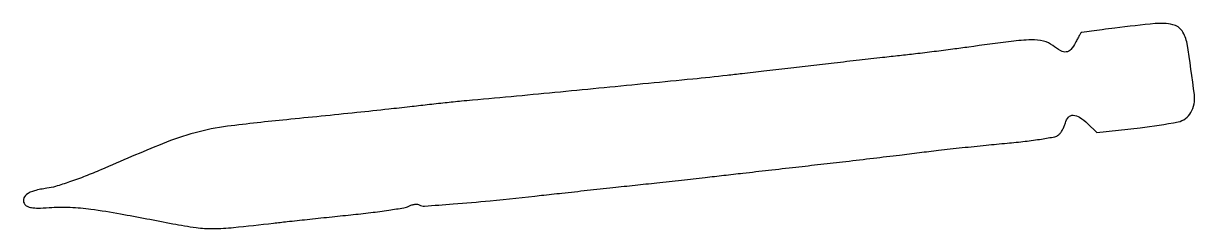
# Model space of a CAD drawing. Extents: x 0 to 357, y 0 to 63.
import ezdxf

# ---------------------------------------------------------------- set-up
doc = ezdxf.new("R2010")
doc.units = 0

msp = doc.modelspace()

# ---------------------------------------------------------------- linework, layer by layer
msp.add_lwpolyline([(332.5, 61.44035, 0.00053), (328.650155, 60.947892, 0.000854), (325.371606, 60.51929, 0.000124), (322.460033, 60.132874, 0.058521), (322.27568, 60.085977, 0.169531), (322.147041, 59.977212, 0.002728), (321.661542, 59.144006, 0.006803), (321.110804, 58.156013, 0.004418), (320.5, 57, -0.055523), (319.113085, 54.920436, -0.188977), (317.708382, 54.156443, -0.16116), (316.004079, 54.493036, -0.038008), (313.560649, 56.130953, 0.110404), (310.800103, 57.452887, 0.061503), (307.073814, 57.841183, 0.027033), (300.928879, 57.391349, 0.003579), (288, 55.6447, -0.002613), (283.219947, 54.989523, -0.001538), (277.5, 54.253842, -0.001538), (271.779801, 53.553878, -0.00263), (267, 53.009391, 0.000818), (261.829554, 52.43937, 0.000326), (254.7375, 51.641076, 0.000322), (247.086273, 50.769801, 0.000405), (240, 49.952418, -0.000076), (233.02295, 49.142978, -0.000066), (225.703125, 48.295875, -0.000066), (219.071811, 47.530225, -0.000194), (214.5, 47.004773, -0.0039), (204.046182, 45.889916, -0.00033), (177.114417, 43.247967, -0.000402), (150.445757, 40.671269, -0.002609), (137, 39.453848, 0.003924), (133.665262, 39.143068, 0.001272), (128.7375, 38.632123, 0.001268), (123.26238, 38.036301, 0.001425), (118, 37.434935, -0.002383), (111.53214, 36.708361, -0.000745), (101.828125, 35.679684, -0.000744), (90.988136, 34.563234, -0.000823), (80.5, 33.516235, 0.006883), (62.531813, 31.502281, 0.034551), (52.60828, 29.547846, 0.031669), (42.684906, 26.183699, 0.005187), (24, 18.271884, -0.009964), (19.232211, 16.306552, -0.010133), (14.41638, 14.544304, -0.009958), (10.171973, 13.18184, -0.040599), (7.523847, 12.618679, 0.034142), (3.762763, 11.869395, 0.093146), (1.33057, 10.692535, 0.192126), (0.433709, 9.245206, 0.220433), (0.846884, 7.684494, 0.135279), (1.787087, 7.028562, 0.057671), (3.295266, 6.683366, 0.035244), (5.570069, 6.593844, 0.010076), (9.098175, 6.774912, -0.030314), (14.664485, 6.835129, -0.020972), (20.937581, 6.258082, -0.011902), (29.935242, 4.829401, -0.002397), (45.861371, 1.831418, 0.013882), (52.93839, 0.666821, 0.035244), (58.133102, 0.329327, 0.024123), (64.341364, 0.663778, 0.003801), (76.5, 2.002457, -0.001949), (80.611501, 2.470559, -0.00063), (86.703125, 3.132297, -0.000628), (93.479048, 3.851127, -0.000705), (100, 4.52533, 0.004998), (106.094123, 5.208327, 0.006784), (111.579803, 5.954389, 0.004698), (116.14889, 6.683012, 0.073017), (117.654647, 7.170843, -0.039499), (118.555831, 7.530918, -0.042386), (119.481487, 7.734462, -0.046459), (120.298376, 7.766235, -0.125553), (120.848002, 7.59394, 0.156182), (122.418862, 7.203336, 0.002834), (131.115192, 7.828946, 0.00574), (142.42779, 8.83803, 0.002253), (158, 10.478393, -0.00019), (164.247863, 11.162623, -0.000102), (171.940625, 12.000542, -0.000102), (179.775737, 12.850724, -0.000161), (186.5, 13.576791, 0.000507), (193.118397, 14.296063, 0.000349), (200.61875, 15.124178, 0.000352), (207.835373, 15.931202, 0.000717), (213.5, 16.576935, -0.000284), (219.325113, 17.246074, -0.000121), (227.115625, 18.134578, -0.00012), (235.421795, 19.077827, -0.000158), (243, 19.934137, 0.00088), (250.614199, 20.805651, 0.000651), (259.03125, 21.79519, 0.000658), (266.978083, 22.750558, 0.001482), (273, 23.500679, -0.003232), (278.805004, 24.203159, -0.001723), (285.993971, 25.000914, -0.001715), (293.342768, 25.765297, -0.00267), (299.681603, 26.368485, 0.007076), (305.221544, 26.944944, 0.010035), (310.129256, 27.626051, 0.006495), (314.194496, 28.327903, 0.127883), (315.33349, 28.861809, 0.06043), (315.941604, 29.505019, 0.030151), (316.55317, 30.44592, 0.029412), (317.076801, 31.510096, 0.038158), (317.420939, 32.541018, -0.122545), (318.344637, 34.273697, -0.221061), (319.795639, 34.890629, -0.139275), (321.764974, 34.260074, -0.044364), (324.191201, 32.316817), (326.99184, 29.633635), (340.143104, 31.066817, 0.022594), (351.70968, 32.859078, 0.219203), (355.616455, 35.710501, 0.158434), (356.670932, 41.064329, 0.010629), (354.44833, 56.717854, 0.1086), (352.910228, 60.583869, 0.19332), (350.113804, 62.471912, 0.076351), (344.774738, 62.790108, 0.008322)], format="xyb", close=True)

doc.saveas('drawing.dxf')
